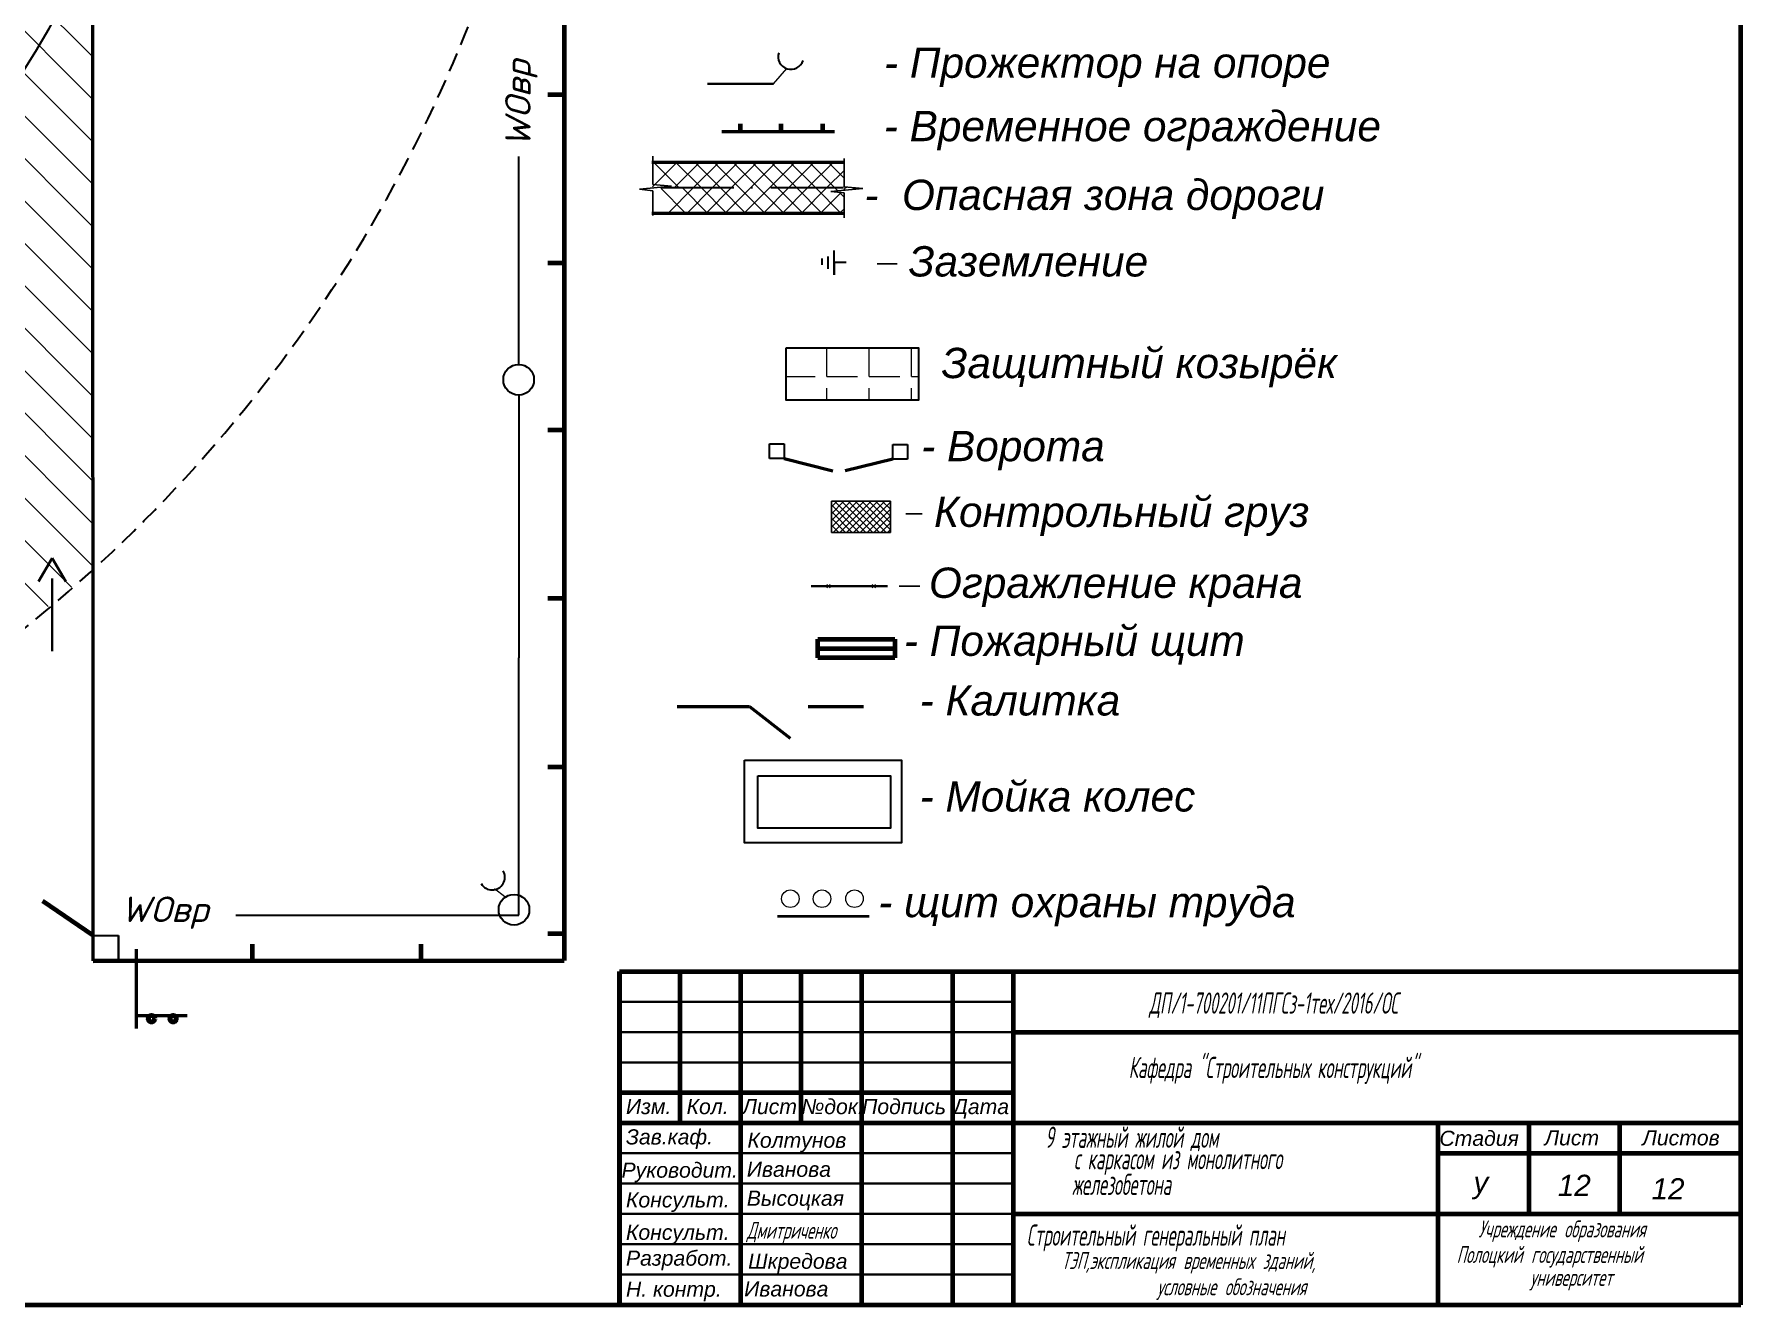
# Model space of a CAD drawing. Header units: millimetres. Extents: x -1464 to 2476, y -104 to 849.
# Drawn here: x -929.7 to -648.1, y 84.2 to 293.8 of the extents above; entities that cross this region are included whole.
import ezdxf

# ---------------------------------------------------------------- set-up
doc = ezdxf.new("R2010")
doc.units = ezdxf.units.MM
for name, pattern in [('ACAD_ISO03W100', [30, 12, -18]), ('ACAD_ISO10W100', [18, 12, -3, 0, -3]), ('HIDDEN2', [4.762499999999999, 3.175, -1.5875])]:
    doc.linetypes.add(name, pattern=pattern)
for name, color, linetype, lineweight in [('0.25', 7, 'Continuous', 25), ('0.3', 7, 'Continuous', 30), ('0.35', 7, 'Continuous', 35), ('0.5', 7, 'Continuous', 50), ('0.7', 7, 'Continuous', 70), ('0.8', 7, 'Continuous', 80), ('035лестн', 7, 'Continuous', 35), ('Лин035', 7, 'Continuous', 35), ('Линия 0.3', 7, 'Continuous', 30), ('Основная', 7, 'Continuous', 30), ('Размеры', 7, 'Continuous', 20), ('стены', 7, 'Continuous', 70), ('Текст', 7, 'Continuous', 0)]:
    doc.layers.add(name, color=color, linetype=linetype, lineweight=lineweight)
doc.layers.add('рамка', color=7, linetype='Continuous')
doc.layers.add('штриховка', color=7, linetype='Continuous')
doc.styles.add('2.8', font='txt.shx', dxfattribs={"width": 0.6, "oblique": 15, "height": 2.8})
doc.styles.add('3.0', font='', dxfattribs={"width": 0.7, "oblique": 10, "height": 3.5})
doc.styles.add('Arial', font='')
doc.styles.add('мой', font='txt.shx', dxfattribs={"width": 0.6, "oblique": 15, "height": 3.5})
doc.styles.get('3.0').set_extended_font_data('GOST type A')
doc.styles.get('Arial').set_extended_font_data('Arial', italic=True)

msp = doc.modelspace()

# ---------------------------------------------------------------- hatches: boundary and pattern name
at = {"layer": '0.25', "lineweight": 13}
h = msp.add_hatch(dxfattribs=at)
h.set_pattern_fill('JIS_WOOD', color=256, scale=7, angle=90, style=0)
h.set_pattern_definition([(135, (0, 0), (-3.49999999412689, -3.49999999412689), [])])
edge = h.paths.add_edge_path()
edge.add_line((-930.5418832230195, 567.9304954814595), (-953.7832744024261, 567.9304954814595))
edge.add_arc((-971.0476336372647, 543.3959912025782), 30.00000000000001, 0, 54.86684137807322, ccw=False)
edge.add_line((-941.0476336372647, 543.3959912025782), (-941.0476336372649, 527.1523790686562))
edge.add_arc((-1083.186183119337, 384.1866742610557), 201.6000000000036, 40.78516742786161, 45.166228232205185, ccw=False)
edge.add_line((-930.5418832230196, 515.8767563066089), (-930.5418832230195, 567.9304954814595))
edge = h.paths.add_edge_path()
edge.add_arc((-1083.174995358217, 384.3412301946431), 242.2009439293856, 47.65678898775207, 49.28854261272961)
edge.add_line((-925.1994310714188, 567.9304954814595), (-930.5418832230195, 567.9304954814595))
edge.add_line((-930.5418832230195, 567.9304954814595), (-930.5418832230197, 515.8767563066094))
edge.add_arc((-1083.186183119341, 384.1866742610553), 201.6000000000074, 36.50637927231122, 40.78516742786098, ccw=False)
edge.add_line((-921.1419924180145, 504.1209907011593), (-920.0360090377181, 504.7298373046217))
edge.add_line((-920.0360090377181, 504.7298373046217), (-920.0356733614519, 563.3575949737358))
edge = h.paths.add_edge_path()
edge.add_arc((-1083.186183119333, 384.1866742610579), 201.5999999999992, 40.78516742786181, 45.16622823220539)
edge.add_line((-941.0476336372647, 527.1523790686558), (-941.0476336372648, 494.5464487033231))
edge.add_arc((-1083.257837072244, 384.2382048584408), 179.9768057866354, 37.40925174742961, 37.799673688304324, ccw=False)
edge.add_line((-940.2992843006563, 493.5748538404421), (-930.5418832230196, 498.9463274182344))
edge.add_line((-930.5418832230196, 498.9463274182344), (-930.5418832230196, 515.8767563066089))
edge = h.paths.add_edge_path()
edge.add_arc((-1083.186183119338, 384.1866742610606), 201.6000000000013, 35.97468691282895, 36.50637927231053)
edge.add_line((-921.1419924180145, 504.1209907011593), (-930.5418832230196, 498.9463274182344))
edge.add_line((-930.5418832230196, 498.9463274182344), (-930.5418832230196, 479.472064703989))
edge.add_arc((-1083.257837072242, 384.2382048584526), 179.9768057866264, 24.919131920499183, 31.947716469033708, ccw=False)
edge.add_line((-920.0362647434131, 460.069392028785), (-920.0360211628557, 502.6121134773633))
edge = h.paths.add_edge_path()
edge.add_line((-930.5418832230196, 498.9463274182344), (-940.2992843006564, 493.5748538404422))
edge.add_arc((-1083.257837072243, 384.2382048584511), 179.9768057866279, 31.947716469033878, 37.40925174742739, ccw=False)
edge.add_line((-930.5418832230196, 479.4720647039888), (-930.5418832230196, 498.9463274182344))
edge = h.paths.add_edge_path()
edge.add_arc((-1083.257837072242, 384.2382048584533), 179.9768057866257, 31.94771646903354, 37.40925174742698)
edge.add_line((-940.2992843006562, 493.5748538404421), (-941.0476336372647, 493.1628856681218))
edge.add_line((-941.0476336372647, 493.1628856681218), (-941.0476336372645, 428.3268022007363))
edge.add_line((-941.0476336372645, 428.3268022007363), (-930.5418832230196, 430.2195480873058))
edge.add_line((-930.5418832230196, 430.2195480873058), (-930.5418832230196, 479.4720647039888))
edge = h.paths.add_edge_path()
edge.add_arc((-1083.257837072241, 384.2382048584532), 179.9768057866256, 24.91913192049903, 31.94771646903364)
edge.add_line((-930.5418832230196, 479.472064703989), (-930.5418832230196, 430.2195480873058))
edge.add_line((-930.5418832230196, 430.2195480873058), (-920.0364248135287, 432.1122413654681))
edge.add_line((-920.0364248135287, 432.1122413654681), (-920.0362647434131, 460.0693920287849))
h.paths.add_polyline_path([(-930.5418832230196, 430.2195480873058), (-941.0476336372645, 428.3268022007363), (-941.0476336372644, 345.6934090183972), (-930.5418832230197, 345.6934090183972)])
h.paths.add_polyline_path([(-920.0364248135287, 432.1122413654681), (-930.5418832230196, 430.2195480873058), (-930.5418832230197, 345.6934090183972), (-920.075318844609, 345.6934090183972), (-920.0369194260014, 345.7253766637882)])
edge = h.paths.add_edge_path()
edge.add_line((-920.0369196090338, 345.6934090183972), (-930.5418832230197, 345.6934090183972))
edge.add_line((-930.5418832230197, 345.6934090183972), (-930.5418832230197, 296.9069436279795))
edge.add_arc((-1002.541883125628, 296.9031986743095), 72.00000000000206, -6.886347507409084, 0.0029801394425135186, ccw=False)
edge.add_arc((-1083.257837072243, 384.3321468351404), 179.9768057866274, 327.7411415037336, 335.0802123859817)
edge.add_line((-920.0371325670257, 308.4990917603378), (-920.0369196090338, 345.6934090183972))
edge = h.paths.add_edge_path()
edge.add_arc((-1083.257837072241, 384.3321468351408), 179.9768057866264, 327.7411415037334, 335.0802123859813, ccw=False)
edge.add_arc((-1002.541883125626, 296.903198674309), 72.00000000000016, 272.31383804763817, 353.11365249259137, ccw=False)
edge.add_arc((-1083.257837072241, 384.3321468351403), 179.9768057866258, 289.2390218209592, 297.68634903649604, ccw=False)
edge.add_line((-1023.953725388171, 214.4066544612173), (-992.0344178212878, 214.4056311304991))
edge.add_arc((-992.0378627934351, 286.4056310480836), 72, 270.0027414217313, 281.8989281951013)
edge.add_arc((-971.006902945889, 186.5973211340749), 29.99999999999955, 90.23770640021479, 101.89892819509532, ccw=False)
edge.add_arc((-971.0069029458849, 186.5973211340755), 29.99999999999893, 3.107737617667283, 90.23770640022258, ccw=False)
edge.add_line((-941.0510222045525, 188.2237309874048), (-919.9347562035688, 205.4168842799021))
edge.add_line((-919.9347562035688, 205.4168842799021), (-919.944802362325, 241.1782148772396))
edge.add_line((-919.944802362325, 241.1782148772396), (-920.0373772755368, 265.759366803095))
edge.add_line((-920.0373772755368, 265.759366803095), (-920.0371325670257, 308.4990917603377))
edge = h.paths.add_edge_path(flags=17)
edge.add_arc((-1083.257837072241, 384.3321468351407), 179.9768057866264, 297.68634903649615, 327.7411415037333, ccw=False)
edge.add_arc((-1002.541883125626, 296.9031986743089), 71.9999999999999, 272.3138380476384, 353.1136524925911)
edge = h.paths.add_edge_path()
edge.add_arc((-1002.541883125627, 296.9031986743083), 71.99999999999945, 270.00076098040836, 272.31383804763846, ccw=False)
edge.add_line((-1002.540926849442, 224.9031986806593), (-1199.940502559403, 224.906596917724))
edge.add_arc((-1116.283022540331, 384.2877310681735), 180.0025552213773, 242.3054916884068, 250.6900110474353)
edge.add_line((-1175.806074907601, 214.4115228366846), (-1023.953725388171, 214.4066544612173))
edge.add_arc((-1083.257837072242, 384.3321468351426), 179.9768057866283, 289.2390218209594, 297.686349036496)
edge = h.paths.add_edge_path()
edge.add_arc((-1195.354066791047, 307.4124460227008), 71.99999999999955, 233.4995369041617, 242.7503823904077, ccw=False)
edge.add_line((-1238.181775234934, 249.535098213343), (-1248.9587718353, 239.2926607523817))
edge.add_line((-1248.9587718353, 239.2926607523817), (-1245.530155481377, 236.8223666873958))
edge.add_arc((-1205.858086784566, 296.9066987991495), 72.00000000000017, 236.5642902643385, 269.9992390079921)
edge.add_line((-1205.859043075326, 224.9066988054999), (-1199.940502559403, 224.9065969177239))
edge.add_arc((-1116.283022540331, 384.2877310681729), 180.0025552213768, 231.5067864018125, 242.3054916884068, ccw=False)
h.paths.add_polyline_path([(-939.8446439386424, 345.4086401310439), (-927.3846439386425, 345.4086401310439), (-926.2794094465664, 351.6767364123695), (-938.7394094465664, 351.6767364123695)])
edge = h.paths.add_edge_path()
edge.add_line((-1013.309538998614, 235.4124461051168), (-1164.181288596875, 235.4124461051167))
edge.add_line((-1164.181288596875, 235.4124461051167), (-1195.36440170311, 235.4124467644401))
edge.add_arc((-1195.354066791047, 307.4124460227018), 72.00000000000065, 242.7503823904073, 269.99177573826483, ccw=False)
edge.add_arc((-1116.283022540331, 384.2877310681724), 180.0025552213763, 231.5067864018122, 242.3054916884067)
edge.add_line((-1199.940502559403, 224.906596917724), (-1002.54092684918, 224.9031986806593))
edge.add_arc((-1002.541883125623, 296.9031986743704), 72.00000000006152, 270.000760980615, 272.3138380476337)
edge.add_arc((-1083.257837072242, 384.3321468351424), 179.9768057866283, 297.686349036496, 327.7411415037331)
edge.add_arc((-1002.541883125628, 296.9031986743074), 72.0000000000019, 353.1136524925927, 360.0029801391995)
edge.add_line((-930.5418832230198, 296.906943627672), (-930.5418832230197, 345.6934090183972))
edge.add_line((-930.5418832230197, 345.6934090183972), (-941.0476336372644, 345.6934090183972))
edge.add_line((-941.0476336372644, 345.6934090183972), (-941.0476336372644, 307.4186386593125))
edge.add_arc((-1013.047992175336, 307.4123298735703), 72.00035881446419, -90.20813176938879, 0.005020347161405425, ccw=False)
h = msp.add_hatch(dxfattribs=at)
h.set_pattern_fill('ANGLE', color=256)
h.set_pattern_definition([(0, (-65.48526410636259, 55.64635128299415), (0, 6.985), [5.08, -1.905]), (90, (-65.48526410636259, 55.64635128299415), (-6.985, 4.277078946022131e-16), [5.08, -1.905])])
h.paths.add_polyline_path([(-783.7442359372571, 242.0047019634009), (-805.6176060537982, 242.0047019634009), (-805.6176060537982, 233.3852800991251), (-783.7442359372571, 233.3852800991251)])
at = {"layer": 'штриховка', "lineweight": 18}
h = msp.add_hatch(dxfattribs=at)
h.set_pattern_fill('ANSI37', color=256, scale=0.25, angle=90, style=0)
h.set_pattern_definition([(135, (-2387.458948195971, 7695.386039270654), (-0.5612660075668221, -0.561266007566822), []), (225, (-2387.458948195971, 7695.386039270654), (0.561266007566822, -0.5612660075668221), [])])
h.paths.add_polyline_path([(-798.1360448679061, 211.5626074161261), (-793.2636583908804, 211.562607416127), (-793.2636583908807, 216.717092520939), (-798.1360448679063, 216.7170925209363)])
h.paths.add_polyline_path([(-788.3912719138546, 216.7170925209372), (-793.2636583908807, 216.7170925209372), (-793.2636583908807, 211.5626074161279), (-788.391271913855, 211.562607416127)])

# ---------------------------------------------------------------- linework, layer by layer
at = {"color": 7, "linetype": 'ByBlock', "lineweight": 70}
for p, q in [((-833.0905376363987, 139.1558579999615), (-648.0905376363987, 139.1558579999615)), ((-833.0905376363987, 84.15585799996148), (-833.0905376363987, 139.1558579999615))]:
    msp.add_line(p, q, dxfattribs=at)
at = {"layer": '0.25', "lineweight": 30}
for p, q in [((-799.6657431601623, 255.7044539588302), (-799.6657431601623, 256.7283028946463)), ((-798.6657431601623, 255.0613112559027), (-798.6657431601623, 257.0613112559027)), ((-797.6657431601623, 254.0613112559027), (-797.6657431601623, 258.0613112559027)), ((-797.6657431601623, 256.0613112559027), (-797.6657431601623, 254.0613112559027)), ((-795.6657431601623, 256.0613112559027), (-797.6657431601623, 256.0613112559027))]:
    msp.add_line(p, q, dxfattribs=at)
at = {"layer": '0.25'}
for p, q in [((-790.5718523042367, 255.8507762841842), (-787.264475640836, 255.8507762841842)), ((-785.8477538659652, 214.606846382588), (-783.1528590768546, 214.606846382588)), ((-786.9673688191695, 202.7052580876946), (-783.5374925986878, 202.7052580876946))]:
    msp.add_line(p, q, dxfattribs=at)
at = {"layer": '0.25', "linetype": 'ACAD_ISO03W100', "lineweight": 35}
for p, q in [((-926.6617742991912, 207.3395145792128), (-928.9108822222399, 203.4439453847865)), ((-926.6617742991912, 191.9843354299319), (-926.6617742991912, 207.3395145792128)), ((-926.6617742991912, 207.3395145792128), (-924.4126663761424, 203.4439453847865))]:
    msp.add_line(p, q, dxfattribs=at)
at = {"layer": '0.25', "lineweight": 40}
msp.add_line((-807.0231466854311, 148.2737741981473), (-791.8719475612743, 148.2737741981473), dxfattribs=at)
at = {"layer": '0.25', "lineweight": 35}
msp.add_line((-915.7461187194804, 145.0953510682063), (-915.7461187194804, 140.9249965490739), dxfattribs=at)
at = {"layer": '0.25', "lineweight": 50}
msp.add_line((-912.804856137616, 131.8960455940727), (-904.4084054854485, 131.8960455940727), dxfattribs=at)
at = {"layer": '0.25', "lineweight": 30}
for points in [[(-805.6176060537982, 242.0047019634009), (-783.7442359372571, 242.0047019634009), (-783.7442359372571, 233.3852800991251), (-805.6176060537982, 233.3852800991251)], [(-812.4512430151344, 173.997137097737), (-786.5644091730128, 173.997137097737), (-786.5644091730128, 160.366424918767), (-812.4512430151344, 160.366424918767)], [(-810.2438410465838, 171.3912657135958), (-788.3704709300428, 171.3912657135958), (-788.3704709300428, 162.77184384932), (-810.2438410465838, 162.77184384932)]]:
    msp.add_lwpolyline(points, close=True, dxfattribs=at)
at = {"layer": '0.25', "lineweight": 13}
for centre in [(-804.9055620237777, 151.1465555896066), (-799.6840766314126, 151.1465555896066), (-794.3176387155399, 151.1465555896066)]:
    msp.add_circle(centre, 1.450456977690919, dxfattribs=at)
at = {"layer": '0.25', "lineweight": 80}
for centre in [(-910.2938112944588, 131.3554583871802), (-906.7325359831028, 131.3554583871802)]:
    msp.add_circle(centre, 0.5334745289062993, dxfattribs=at)
at = {"layer": '0.3', "linetype": 'HIDDEN2'}
msp.add_arc((-1083.174995358218, 384.3412301946441), 242.2009439293858, 269.997353389775, 60.49663262688887, dxfattribs=at)
at = {"layer": '0.3'}
msp.add_arc((-1083.257837072241, 384.3321468351405), 179.9768057866262, 269.9925987150828, 359.9553649249826, dxfattribs=at)
at = {"layer": '0.35', "lineweight": -2}
for p, q in [((-798.1360448679061, 211.5626074161279), (-798.1360448679063, 216.7170925209363)), ((-798.1360448679063, 216.7170925209372), (-788.3912719138548, 216.7170925209354)), ((-788.3912719138548, 211.5626074161279), (-788.3912719138546, 216.7170925209363)), ((-788.391271913855, 211.562607416127), (-798.1360448679059, 211.562607416127))]:
    msp.add_line(p, q, dxfattribs=at)
at = {"layer": '0.35'}
msp.add_line((-788.9003765072164, 202.7217372206936), (-801.4426080290912, 202.7217372206935), dxfattribs=at)
at = {"layer": '0.5', "lineweight": 70}
msp.add_line((-842.2223623405624, 605.4756042047259), (-842.2097151530234, 140.94562867887), dxfattribs=at)
at = {"layer": '0.5', "lineweight": 50}
msp.add_line((-919.9166386513984, 140.9237990635594), (-920.0356660989474, 564.6260324423729), dxfattribs=at)
at = {"layer": '0.5', "color": 7, "linetype": 'Continuous'}
for p, q in [((-805.9115788789825, 223.7372166864499), (-797.8840724877907, 221.7075014442829)), ((-788.0092155088098, 223.635049811813), (-795.8752264331454, 221.7075014442829)), ((-823.5991902921521, 182.8492991256274), (-811.6424351129306, 182.8492991256274)), ((-811.6424351129306, 182.8492991256274), (-804.908082424922, 177.6441842047605)), ((-801.9752769178201, 182.8492991256274), (-792.8169107847277, 182.8492991256274))]:
    msp.add_line(p, q, dxfattribs=at)
at = {"layer": '0.5'}
msp.add_line((-912.804856137616, 142.8413408639066), (-912.804856137616, 129.725554022334), dxfattribs=at)
at = {"layer": '0.7'}
for p, q in [((-648.0905376363987, 84.15585799996148), (-648.0905376363988, 668.1858579999614)), ((-919.9166386513984, 140.9237990635594), (-842.2097151530234, 140.94562867887)), ((-833.0905376363987, 139.1558579999615), (-648.0905376363987, 139.1558579999615)), ((-833.0905376363987, 84.15585799996148), (-833.0905376363987, 139.1558579999615)), ((-823.0905376363987, 114.1558579999615), (-823.0905376363987, 139.1558579999615)), ((-813.0905376363987, 84.15585799996148), (-813.0905376363987, 139.1558579999615)), ((-803.0905376363987, 114.1558579999615), (-803.0905376363987, 139.1558579999615)), ((-793.0905376363987, 84.15585799996148), (-793.0905376363987, 139.1558579999615)), ((-778.0905376363987, 84.15585799996148), (-778.0905376363987, 139.1558579999615)), ((-768.0905376363987, 84.15585799996148), (-768.0905376363987, 139.1558579999615)), ((-768.0905376363987, 129.1558579999615), (-648.0905376363987, 129.1558579999615)), ((-833.0905376363987, 119.1558579999615), (-768.0905376363987, 119.1558579999615)), ((-833.0905376363987, 114.1558579999615), (-768.0905376363987, 114.1558579999615)), ((-768.0905376363987, 114.1558579999615), (-648.0905376363987, 114.1558579999615)), ((-698.0905376363985, 114.1558579999615), (-698.0905376363987, 84.15585799996148)), ((-683.0905376363985, 114.1558579999615), (-683.0905376363987, 99.15585799996148)), ((-668.0905376363985, 114.1558579999615), (-668.0905376363987, 99.15585799996148)), ((-698.0905376363985, 109.1558579999615), (-648.0905376363987, 109.1558579999615)), ((-768.0905376363987, 99.15585799996148), (-648.0905376363987, 99.15585799996148)), ((-1463.730537636399, 84.15585799996148), (-648.0905376363987, 84.15585799996148))]:
    msp.add_line(p, q, dxfattribs=at)
at = {"layer": '0.8'}
msp.add_line((-833.0905376363987, 84.15585799996148), (-833.0905376363987, 139.1558579999615), dxfattribs=at)
at = {"layer": '035лестн'}
for p, q in [((-833.0905376363987, 134.1558579999615), (-768.0905376363987, 134.1558579999615)), ((-833.0905376363987, 129.1558579999615), (-768.0905376363987, 129.1558579999615)), ((-833.0905376363987, 124.1558579999615), (-768.0905376363987, 124.1558579999615)), ((-833.0905376363987, 109.1558579999615), (-768.0905376363987, 109.1558579999615)), ((-833.0905376363987, 104.1558579999615), (-768.0905376363987, 104.1558579999615)), ((-833.0905376363987, 104.1558579999615), (-768.0905376363987, 104.1558579999615)), ((-833.0905376363987, 99.15585799996148), (-768.0905376363987, 99.15585799996148)), ((-833.0905376363987, 94.15585799996148), (-768.0905376363987, 94.15585799996148)), ((-833.0905376363987, 89.15585799996148), (-768.0905376363987, 89.15585799996148)), ((-833.0905376363987, 89.15585799996148), (-768.0905376363987, 89.15585799996148))]:
    msp.add_line(p, q, dxfattribs=at)
at = {"layer": 'Лин035'}
msp.add_line((-818.5815326303216, 285.5340875988881), (-807.6834375331207, 285.5340875988881), dxfattribs=at)
at = {"layer": 'Линия 0.3', "color": 1}
for centre, start, end in [((-804.8147438152805, 290.0541997542878), 162.6608200558273, 342.6608200558273), ((-854.0985329735831, 154.6939124330217), 210.0669351782295, 30.06693517824697)]:
    msp.add_arc(centre, 2.106451377885632, start, end, dxfattribs=at)
at = {"layer": 'Основная', "color": 1, "linetype": 'Continuous', "lineweight": 30}
for p, q in [((-849.7197506590896, 239.2646620432135), (-849.7197506590896, 273.5549279356703)), ((-896.4060461493209, 148.4077266313883), (-863.5703617375099, 148.4077266313883)), ((-864.5932766255719, 148.4077266313883), (-849.6966619874604, 148.4077266313883))]:
    msp.add_line(p, q, dxfattribs=at)
at = {"layer": 'Основная', "color": 7, "linetype": 'ACAD_ISO10W100', "lineweight": 30}
msp.add_line((-826.2471388742445, 268.430502848879), (-794.5383249294202, 268.430502848879), dxfattribs=at)
at = {"layer": 'Основная', "color": 1}
for p in [(-849.7197506590896, 234.220363848548), (-849.6966619874604, 148.4077266313883)]:
    msp.add_line(p, (-849.7198618205416, 190.8685058679543), dxfattribs=at)
at = {"layer": 'Основная', "color": 7, "linetype": 'Continuous', "lineweight": 30}
for p, q in [((-808.3477970844026, 223.7372166864499), (-808.3477970844026, 226.1699234892771)), ((-808.3477970844026, 226.1699234892771), (-805.9115788789825, 226.1699234892771)), ((-805.9115788789825, 226.1699234892771), (-805.9115788789825, 223.7372166864499)), ((-788.0092155088098, 223.635049811813), (-788.0092155088098, 226.0677566146402)), ((-788.0092155088098, 226.0677566146402), (-785.5729973033895, 226.0677566146402)), ((-785.5729973033895, 226.0677566146402), (-785.5729973033895, 223.635049811813)), ((-805.9115788789825, 223.7372166864499), (-808.3477970844026, 223.7372166864499)), ((-785.5729973033895, 223.635049811813), (-788.0092155088098, 223.635049811813)), ((-919.9224927859152, 161.7627729328175), (-919.9224927859152, 165.9331274519499)), ((-919.9224927859152, 145.0953510682063), (-915.7461187194804, 145.0953510682063)), ((-915.7461187194804, 140.9249965490739), (-919.9224927859152, 140.9249965490739))]:
    msp.add_line(p, q, dxfattribs=at)
for centre in [(-849.7197506590896, 236.7481055020107), (-850.4903170239874, 149.3273805094472)]:
    msp.add_circle(centre, 2.527741653462758, dxfattribs=at)
at = {"layer": 'Размеры', "color": 1}
for p, q in [((-807.6834375331207, 285.5340875988881), (-805.4722251588116, 288.05820016096)), ((-851.9979411822424, 151.4459266458072), (-853.7323023343049, 152.7537337508886))]:
    msp.add_line(p, q, dxfattribs=at)
at = {"layer": 'Размеры', "color": 7, "linetype": 'Continuous', "lineweight": 25}
for p, q in [((-827.6063973360353, 268.9605580352356), (-827.6063973360353, 273.5989341420229)), ((-796.0484800351189, 268.576751293727), (-796.0484800351189, 273.2151274005143)), ((-827.6063973360353, 263.8158883055082), (-827.6063973360353, 267.933333818054)), ((-796.0484800351189, 263.4320815639996), (-796.0484800351189, 267.5495270765454))]:
    msp.add_line(p, q, dxfattribs=at)
at = {"layer": 'Размеры', "color": 7, "lineweight": 25}
for p, q in [((-829.800743447385, 268.1620481677884), (-824.5143641791344, 268.6611152568689)), ((-827.6063973360353, 267.933333818054), (-829.800743447385, 268.1620481677884)), ((-824.5143641791344, 268.6611152568689), (-827.6063973360353, 268.9605580352356)), ((-798.2428261464686, 267.7782414262799), (-792.956446878218, 268.2773085153603)), ((-796.0484800351189, 267.5495270765454), (-798.2428261464686, 267.7782414262799)), ((-792.956446878218, 268.2773085153603), (-796.0484800351189, 268.576751293727))]:
    msp.add_line(p, q, dxfattribs=at)
at = {"layer": 'стены', "color": 7, "linetype": 'Continuous', "lineweight": 70}
for p, q in [((-844.8833346948661, 283.8167805661824), (-842.2251329981291, 283.8167805661824)), ((-813.120190505462, 277.6710498603897), (-813.120190505462, 278.956082105301)), ((-806.4378231883163, 277.6710498603897), (-806.4378231883163, 278.956082105301)), ((-799.5506323515554, 277.6710498603897), (-799.5506323515554, 278.956082105301)), ((-844.8833346948661, 256.0236743338682), (-842.2251329981291, 256.0236743338682)), ((-844.8833346948661, 256.0236743338682), (-842.2251329981291, 256.0236743338682)), ((-844.8833346948661, 256.0236743338682), (-842.2251329981291, 256.0236743338682)), ((-844.8833346948672, 256.0236743338682), (-842.2251329981302, 256.0236743338682)), ((-844.8833346948659, 228.5055965290832), (-842.2251329981289, 228.5055965290832)), ((-844.8833346948669, 200.7124902967689), (-842.22513299813, 200.7124902967689)), ((-844.8833346948659, 200.7124902967689), (-842.2251329981289, 200.7124902967689)), ((-800.3681463839198, 193.9481541579204), (-787.6547443977333, 193.9481541579204)), ((-800.3681463839198, 190.8730438983125), (-800.3681463839198, 193.9481541579204)), ((-800.3681463839198, 192.4282968914402), (-787.6547443977333, 192.4282968914402)), ((-787.6547443977333, 193.9481541579204), (-787.6547443977333, 190.8730438983125)), ((-787.6547443977333, 190.8730438983125), (-800.3681463839198, 190.8730438983125)), ((-844.8833346948669, 172.9193840644547), (-842.22513299813, 172.9193840644547)), ((-844.8833346948659, 172.9193840644547), (-842.2251329981289, 172.9193840644547)), ((-844.8833346948659, 172.9193840644547), (-842.2251329981289, 172.9193840644547)), ((-844.8833346948659, 172.9193840644547), (-842.2251329981289, 172.9193840644547)), ((-919.9224927859152, 145.0953510682063), (-928.2043880830897, 150.7306779551926)), ((-893.6604376382796, 143.6521684275028), (-893.6604376382796, 140.9939667307659)), ((-865.8673314059652, 143.6521684275028), (-865.8673314059652, 140.9939667307659)), ((-865.8673314059652, 143.6521684275028), (-865.8673314059652, 140.9939667307659)), ((-844.8833346948655, 145.4013062596697), (-842.2251329981286, 145.4013062596697))]:
    msp.add_line(p, q, dxfattribs=at)
at = {"layer": 'стены', "color": 7, "linetype": 'Continuous', "lineweight": 50}
for p, q in [((-816.2173433320704, 277.6710498603897), (-797.6126867456942, 277.6710498603897)), ((-827.7572939799438, 272.6333040939705), (-796.0484800351189, 272.6333040939705)), ((-827.7572939799438, 264.2277016037874), (-796.0484800351189, 264.2277016037874))]:
    msp.add_line(p, q, dxfattribs=at)
at = {"layer": 'штриховка', "color": 7, "linetype": 'Continuous', "lineweight": 25}
for p, q in [((-827.6507729225639, 268.5916678974206), (-823.528132075776, 272.7143087442084)), ((-823.3404961581957, 268.5115074991168), (-827.5432974032874, 272.7143087442085)), ((-824.0119424303348, 268.430502848879), (-819.8091411852431, 272.6333040939706)), ((-819.621505267663, 268.430502848879), (-823.8243065127547, 272.6333040939706)), ((-820.8688527879606, 268.4305028488789), (-816.6660515428691, 272.6333040939705)), ((-816.4784156252888, 268.430502848879), (-820.6812168703805, 272.6333040939705)), ((-817.7257631455864, 268.430502848879), (-813.5229619004947, 272.6333040939707)), ((-813.3353259829146, 268.4305028488788), (-817.5381272280063, 272.6333040939705)), ((-814.5826735032122, 268.430502848879), (-810.3798722581207, 272.6333040939705)), ((-810.1922363405404, 268.430502848879), (-814.395037585632, 272.6333040939706)), ((-811.439583860838, 268.430502848879), (-807.2367826157463, 272.6333040939707)), ((-807.0491466981664, 268.430502848879), (-811.2519479432578, 272.6333040939705)), ((-808.2964942184637, 268.430502848879), (-804.0936929733723, 272.6333040939705)), ((-803.906057055792, 268.4305028488788), (-808.1088583008836, 272.6333040939705)), ((-805.1534045760893, 268.430502848879), (-800.9506033309979, 272.6333040939707)), ((-800.762967413418, 268.430502848879), (-804.9657686585094, 272.6333040939705)), ((-802.0103149337153, 268.430502848879), (-797.8075136886239, 272.6333040939705)), ((-797.6198777710435, 268.430502848879), (-801.8226790161352, 272.6333040939705)), ((-798.8672252913411, 268.430502848879), (-796.0484800351189, 271.2492481051012)), ((-796.0484800351189, 270.0021947553284), (-798.679589373761, 272.6333040939705)), ((-822.2807845554782, 264.3087062540253), (-826.2364318120215, 268.2643535105685)), ((-825.0716540330525, 264.2277016037872), (-820.8688527879606, 268.4305028488789)), ((-818.5617936649458, 264.2277016037874), (-822.7645949100372, 268.4305028488789)), ((-821.928564390678, 264.2277016037874), (-817.7257631455864, 268.430502848879)), ((-815.4187040225713, 264.2277016037871), (-819.621505267663, 268.430502848879)), ((-818.7854747483038, 264.2277016037874), (-814.5826735032122, 268.430502848879)), ((-812.2756143801971, 264.2277016037871), (-816.4784156252888, 268.430502848879)), ((-815.6423851059296, 264.2277016037874), (-811.439583860838, 268.430502848879)), ((-809.1325247378229, 264.2277016037874), (-813.3353259829146, 268.4305028488788)), ((-812.4992954635554, 264.2277016037874), (-808.2964942184637, 268.430502848879)), ((-805.9894350954489, 264.2277016037874), (-810.1922363405404, 268.430502848879)), ((-809.3562058211812, 264.2277016037874), (-805.1534045760893, 268.430502848879)), ((-802.8463454530745, 264.2277016037874), (-807.0491466981664, 268.430502848879)), ((-806.2131161788068, 264.2277016037874), (-802.0103149337153, 268.430502848879)), ((-799.7032558107005, 264.2277016037874), (-803.906057055792, 268.4305028488788)), ((-803.0700265364328, 264.2277016037874), (-798.8672252913411, 268.430502848879)), ((-796.5601661683261, 264.2277016037874), (-800.7629674134178, 268.430502848879)), ((-799.9269368940586, 264.2277016037874), (-796.5525706004762, 267.6020678973697)), ((-797.077619138646, 267.8882442164813), (-797.6198777710435, 268.430502848879)), ((-796.0484800351189, 266.8591051129542), (-796.8192371934952, 267.6298622713304)), ((-796.1818258193634, 267.9728126784825), (-795.7241356489669, 268.430502848879)), ((-795.7241356489669, 268.430502848879), (-795.6194371450545, 268.5352013527915)), ((-794.2056602788691, 268.1593749990788), (-794.4701896848983, 268.4239044051077)), ((-796.7838472516844, 264.2277016037874), (-796.0484800351189, 264.9630688203528))]:
    msp.add_line(p, q, dxfattribs=at)
at = {"layer": 'штриховка'}
for p, q in [((-798.3448776262978, 202.9996097026824), (-798.900622590276, 202.4438647387042)), ((-798.9006225902724, 202.9996097026861), (-798.3448776262942, 202.4438647387079)), ((-791.4006225902688, 202.9996097026897), (-790.8448776262906, 202.4438647387115)), ((-790.8448776262942, 202.9996097026861), (-791.4006225902724, 202.4438647387079))]:
    msp.add_line(p, q, dxfattribs=at)

# ---------------------------------------------------------------- texts
at = {"layer": '0.5', "style": 'Arial'}
for s, p in [('Заземление ', (-785.3971555866781, 253.7782666104932)), ('Контрольный груз', (-781.1917709610432, 212.4819273112337)), ('Огражление крана', (-782.0337729963237, 200.7652384565116))]:
    msp.add_text(s, height=5, dxfattribs=at).set_placement(p)
at = {"layer": 'рамка', "color": 7, "style": 'мой', "oblique": 15}
msp.add_text('WОвр', height=4.2, rotation=90, dxfattribs=at).set_placement((-847.7435887243058, 275.0469222675222))
msp.add_text('WОвр', height=4.2, dxfattribs=at).set_placement((-915.3517501023598, 147.3019215858719))
at = {"layer": 'Текст', "color": 7, "lineweight": 35, "style": 'Arial'}
for s, p in [('  - Прожектор на опоре', (-793.3380377479252, 286.5468749825818)), ('  - Временное ограждение', (-793.3679494998132, 276.0882278729169)), ('  -  Опасная зона дороги', (-796.5703861178235, 264.7487526642887)), ('Защитный козырёк', (-779.9695379630059, 237.0127688260762)), ('  - Ворота', (-787.1992111252114, 223.3085150973806)), ('  - Пожарный щит', (-790.0526745820514, 191.2041994217797)), ('- Калитка', (-783.5699243803022, 181.366417543082)), ('- Мойка колес', (-783.5699243803022, 165.5307388871473)), ('- щит охраны труда', (-790.4009285185668, 148.0958436089712))]:
    msp.add_text(s, height=5, dxfattribs=at).set_placement(p)
at = {"layer": 'Текст', "color": 0, "lineweight": 30}
for s, height, style, oblique, width, p in [('ДП/1-700201/11ПГСз-1тех/2016/ОС', 3.5, '3.0', 10, 0.7, (-745.707037865282, 132.1861668509683)), ('Кафедра "Строительных конструкций"', 3.5, '3.0', 10, 0.7, (-749.0778893021889, 121.5588689358891)), ('Дмитриченко', 2.8, '2.8', 15, 0.6, (-812.0879057271798, 95.053615473376)), ('ТЭП,экспликация временных зданий,', 2.8, '2.8', 15, 0.6, (-760.1540463552137, 90.07349772858657)), ('условные обозначения', 2.8, '2.8', 15, 0.6, (-744.4040845975733, 85.73642059707157))]:
    msp.add_text(s, height=height, dxfattribs=dict(at, style=style, oblique=oblique, width=width)).set_placement(p)
at = {"layer": 'Текст', "color": 0, "lineweight": 35, "style": 'Arial'}
for s, p in [('Изм.', (-832.0218285266496, 115.6147888330411)), ('Кол.', (-822.0218285266492, 115.6147888330411)), ('Лист', (-812.7997937962346, 115.6147888330411)), ('№док.', (-803.0752669297472, 115.6147888330411)), ('Подпись', (-793.0752669297472, 115.6147888330411)), ('Дата', (-778.0752669297472, 115.6147888330411)), ('Зав.каф.', (-832.0218285266496, 110.6147888330411)), ('Стадия', (-697.8227114983367, 110.3782351377818)), ('Лист', (-680.4717103542769, 110.4599733480359)), ('Листов', (-664.3432357928448, 110.4599733480359)), ('Колтунов', (-811.9838836919919, 110.0650912547072)), ('Руководит.', (-832.7469252468586, 105.1318622788158)), ('Иванова', (-812.0879057271798, 105.2729280274872)), ('Консульт.', (-832.0218285266496, 100.2275423100849)), ('Высоцкая', (-812.0879057271798, 100.492865679228)), ('Консульт.', (-832.0218285266496, 94.87842514444134)), ('Разработ.', (-832.0218285266496, 90.61478883304113)), ('Шкредова', (-811.8622864869096, 90.10625468681752)), ('Н. контр.', (-832.0218285266496, 85.4932935943512)), ('Иванова', (-812.5157930036487, 85.54150187143892))]:
    msp.add_text(s, height=2.5, dxfattribs=at).set_placement(p)
at = {"layer": 'Текст', "color": 0, "lineweight": 35, "style": '3.0', "oblique": 10, "width": 0.7}
for s, p in [('9 этажный жилой дом', (-762.8569638141635, 110.0527447249678)), ('с каркасом из монолитного', (-758.1011588114288, 106.5130611361018)), ('железобетона', (-758.409297056397, 102.2808314537169)), ('Строительный генеральный план', (-765.8982331273019, 93.91593615901587))]:
    msp.add_text(s, height=3.5, dxfattribs=at).set_placement(p)
at = {"layer": 'Текст', "color": 0, "linetype": 'Continuous', "style": 'Arial'}
for s, p in [('у', (-692.192188487131, 102.6137922656006)), ('12', (-678.2897248033405, 102.1152195209217)), ('12', (-662.8232323098516, 101.5423973436792))]:
    msp.add_text(s, height=3.5, dxfattribs=at).set_placement(p)
at = {"layer": 'Текст', "color": 0, "linetype": 'Continuous', "lineweight": 30, "style": '2.8', "oblique": 15, "width": 0.6}
for s, p in [('Учреждение образования', (-691.3850020458058, 95.27359700435017)), ('Полоцкий государственный ', (-694.9912651728273, 91.0650853114268)), ('университет', (-682.8506756761935, 87.29218204140847))]:
    msp.add_text(s, height=2.8, dxfattribs=at).set_placement(p)

doc.saveas('drawing.dxf')
